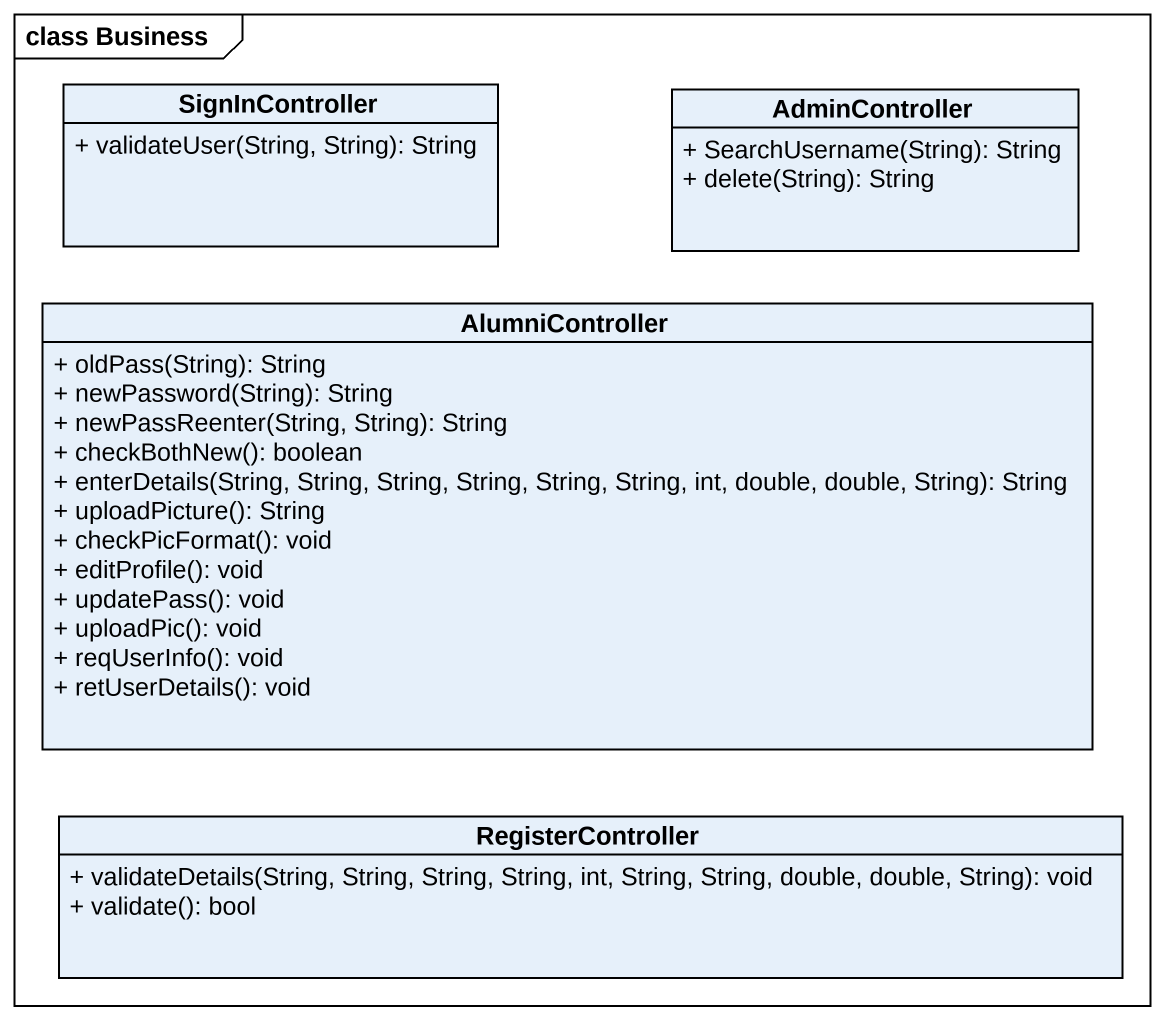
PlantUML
@startuml
mainframe class Business
hide circle
hide empty members
skinparam classAttributeIconSize 0
class SignInController {
  + validateUser(String, String): String
}
class AdminController {
  + SearchUsername(String): String
  + delete(String): String
}
class AlumniController {
  + oldPass(String): String
  + newPassword(String): String
  + newPassReenter(String, String): String
  + checkBothNew(): boolean
  + enterDetails(String, String, String, String, String, String, int, double, double, String): String
  + uploadPicture(): String
  + checkPicFormat(): void
  + editProfile(): void
  + updatePass(): void
  + uploadPic(): void
  + reqUserInfo(): void
  + retUserDetails(): void
}
class RegisterController {
  + validateDetails(String, String, String, String, int, String, String, double, double, String): void
  + validate(): bool
}
@enduml
